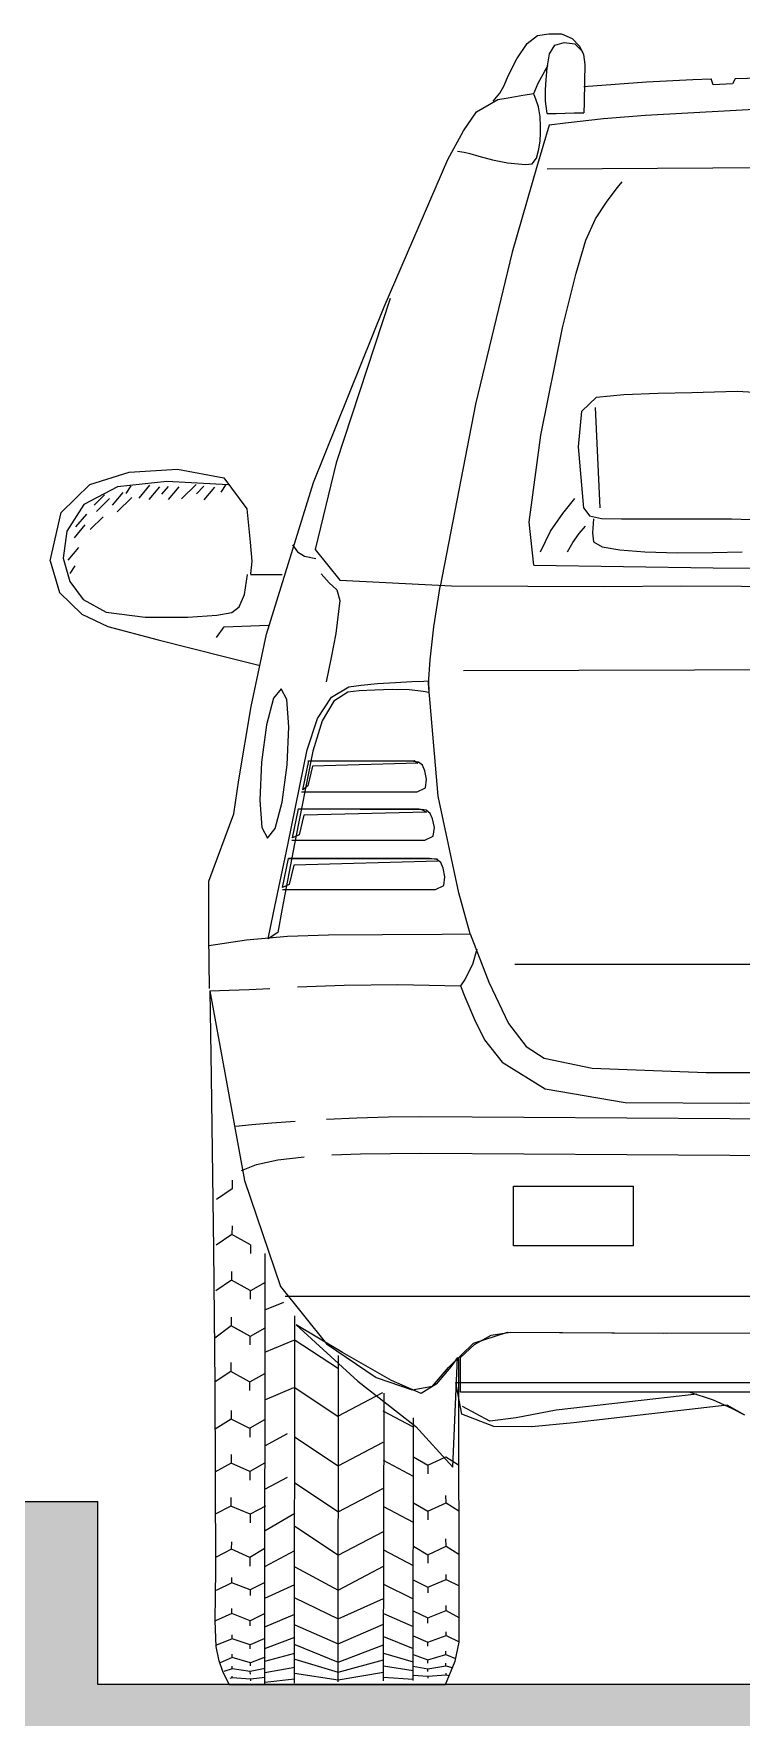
# Model space of a CAD drawing. Header units: millimetres. Extents: x -6300 to 1991, y -4770 to 4545.
# Drawn here: x 1400.163 to 1400.937, y 95.124 to 96.965 of the extents above; entities that cross this region are included whole.
import ezdxf

# ---------------------------------------------------------------- set-up
doc = ezdxf.new("R2010")
doc.units = ezdxf.units.MM
doc.header["$LTSCALE"] = 20
doc.header["$MEASUREMENT"] = 0
doc.layers.get('0').update_dxf_attribs({"linetype": 'CONTINUOUS'})
doc.layers.add('COTA', color=7, linetype='CONTINUOUS')

# ---------------------------------------------------------------- blocks, each defined once
blk = doc.blocks.new('Austin Mini arrière')
at = {"color": 8, "linetype": 'Continuous', "flags": 128}
for points in [[(0.1064, -28.8455), (0.1177, -28.8287)], [(0.1177, -28.8287), (0.1289, -28.8201)], [(0.1289, -28.8201), (0.1414, -28.8181)], [(0.1414, -28.8181), (0.1552, -28.8182)], [(0.1419, -28.8402), (0.1479, -28.8306)], [(0.1479, -28.8306), (0.1582, -28.8276)], [(0.1552, -28.8182), (0.1669, -28.8232)], [(0.1582, -28.8276), (0.1696, -28.829)], [(0.1669, -28.8232), (0.1747, -28.8318)], [(0.1696, -28.829), (0.1785, -28.838)], [(0.0973, -28.8633), (0.1064, -28.8455)], [(0.1395, -28.8555), (0.1419, -28.8402)], [(0.1747, -28.8318), (0.1792, -28.841)], [(0.1792, -28.841), (0.1806, -28.8517)], [(0.092, -28.8754), (0.0973, -28.8633)], [(0.1297, -28.8721), (0.1369, -28.8591)], [(0.1369, -28.8591), (0.1405, -28.8528)], [(0.1384, -28.8686), (0.1395, -28.8555)], [(0.1806, -28.8517), (0.1804, -28.8705)], [(0.2481, -28.8707), (0.2989, -28.8682)], [(0.2989, -28.8682), (0.3188, -28.8675)], [(0.321, -28.8739), (0.3188, -28.8675)], [(0.3452, -28.8675), (0.3421, -28.8728)], [(0.494, -28.8633), (0.3452, -28.8675)], [(0.0804, -28.8918), (0.0878, -28.8832)], [(0.0878, -28.8832), (0.092, -28.8754)], [(0.0967, -28.8883), (0.113, -28.8853)], [(0.113, -28.8853), (0.1247, -28.8834)], [(0.1247, -28.8834), (0.1297, -28.8721)], [(0.1254, -28.8848), (0.1247, -28.8834)], [(0.1272, -28.8896), (0.1254, -28.8848)], [(0.1375, -28.8793), (0.1384, -28.8686)], [(0.1376, -28.892), (0.1375, -28.8793)], [(0.1797, -28.8758), (0.2481, -28.8707)], [(0.1804, -28.8705), (0.1798, -28.8934)], [(0.3421, -28.8728), (0.321, -28.8739)], [(0.048, -28.9243), (0.0622, -28.9036)], [(0.0622, -28.9036), (0.0856, -28.8902)], [(0.0856, -28.8902), (0.0967, -28.8883)], [(0.13, -28.8981), (0.1272, -28.8896)], [(0.1319, -28.9088), (0.13, -28.8981)], [(0.1395, -28.9055), (0.1376, -28.892)], [(0.1395, -28.9055), (0.1494, -28.9052)], [(0.1494, -28.9052), (0.1689, -28.9047)], [(0.1689, -28.9047), (0.1796, -28.9045)], [(0.1798, -28.8934), (0.1796, -28.9045)], [(0.4324, -28.8972), (0.2471, -28.9076)], [(0.1416, -28.9182), (0.1279, -28.9646)], [(0.1323, -28.9191), (0.1319, -28.9088)], [(0.1321, -28.9277), (0.1323, -28.9191)], [(0.1596, -28.9159), (0.1416, -28.9182)], [(0.201, -28.9113), (0.1596, -28.9159)], [(0.2471, -28.9076), (0.201, -28.9113)], [(0.0308, -28.9556), (0.048, -28.9243)], [(0.1304, -28.9442), (0.1317, -28.9354)], [(0.1317, -28.9354), (0.1321, -28.9277)], [(-0.0389, -29.1167), (0.0308, -28.9556)], [(0.0414, -28.9467), (0.0488, -28.9476)], [(0.0488, -28.9476), (0.055, -28.9489)], [(0.055, -28.9489), (0.0646, -28.9519)], [(0.0646, -28.9519), (0.0798, -28.956)], [(0.0798, -28.956), (0.0961, -28.9591)], [(0.0961, -28.9591), (0.1078, -28.9604)], [(0.1078, -28.9604), (0.1156, -28.9611)], [(0.1156, -28.9611), (0.1229, -28.9604)], [(0.1229, -28.9604), (0.1279, -28.954)], [(0.1279, -28.954), (0.1304, -28.9442)], [(0.1279, -28.9646), (0.1012, -29.0571)], [(0.1395, -28.9657), (0.6828, -28.9627)], [(0.205, -29.0011), (0.2165, -28.9862)], [(0.2165, -28.9862), (0.2215, -28.9802)], [(0.1922, -29.0205), (0.205, -29.0011)], [(0.1818, -29.0437), (0.1922, -29.0205)], [(0.1711, -29.08), (0.1818, -29.0437)], [(0.1012, -29.0571), (0.061, -29.2231)], [(0.1564, -29.1397), (0.1711, -29.08)], [(-0.0325, -29.1076), (-0.0913, -29.2873)], [(-0.1161, -29.3087), (-0.0389, -29.1167)], [(0.1327, -29.257), (0.1564, -29.1397)], [(0.1773, -29.2307), (0.1933, -29.2157)], [(0.1933, -29.2157), (0.2232, -29.2127)], [(0.2232, -29.2127), (0.2608, -29.2113)], [(0.2608, -29.2113), (0.2977, -29.2104)], [(0.2977, -29.2104), (0.3474, -29.2088)], [(0.3474, -29.2088), (0.4036, -29.2124)], [(0.061, -29.2231), (0.0224, -29.4225)], [(0.1738, -29.2699), (0.1773, -29.2307)], [(0.1919, -29.2267), (0.197, -29.3366)], [(0.1196, -29.3524), (0.1327, -29.257)], [(0.1796, -29.337), (0.1738, -29.2699)], [(-0.0913, -29.2873), (-0.1144, -29.3822)], [(-0.3611, -29.3109), (-0.318, -29.2975)], [(-0.2766, -29.3079), (-0.3306, -29.3135)], [(-0.318, -29.2975), (-0.265, -29.2941)], [(-0.2098, -29.3113), (-0.2766, -29.3079)], [(-0.265, -29.2941), (-0.2143, -29.3039)], [(-0.2143, -29.3039), (-0.1893, -29.3376)], [(-0.1675, -29.4747), (-0.1161, -29.3087)], [(-0.3924, -29.3417), (-0.3611, -29.3109)], [(-0.3306, -29.3135), (-0.3676, -29.3328)], [(-0.3448, -29.3223), (-0.3564, -29.3337)], [(-0.3396, -29.3265), (-0.3538, -29.3405)], [(-0.325, -29.3196), (-0.3367, -29.3336)], [(-0.3151, -29.3251), (-0.331, -29.3408)], [(-0.316, -29.3125), (-0.3215, -29.3207)], [(-0.2957, -29.3118), (-0.3074, -29.3258)], [(-0.2847, -29.3136), (-0.2964, -29.3276)], [(-0.2752, -29.3132), (-0.2824, -29.3217)], [(-0.2636, -29.3135), (-0.2753, -29.3275)], [(-0.2447, -29.3111), (-0.2606, -29.3268)], [(-0.2362, -29.3129), (-0.2441, -29.3213)], [(-0.2246, -29.3138), (-0.2363, -29.3279)], [(-0.2122, -29.3112), (-0.2177, -29.3194)], [(0.1565, -29.3426), (0.1697, -29.3265)], [(-0.4045, -29.3945), (-0.3924, -29.3417)], [(-0.3676, -29.3328), (-0.386, -29.362)], [(-0.3648, -29.3435), (-0.3765, -29.3575)], [(-0.3464, -29.3463), (-0.3606, -29.3604)], [(-0.1893, -29.3376), (-0.1856, -29.374)], [(0.1432, -29.3622), (0.1565, -29.3426)], [(0.1796, -29.337), (0.1858, -29.3452)], [(0.1858, -29.3452), (0.199, -29.3482)], [(-0.386, -29.362), (-0.39, -29.3916)], [(-0.3666, -29.3552), (-0.3783, -29.3692)], [(0.1247, -29.3993), (0.1196, -29.3524)], [(0.132, -29.3847), (0.1432, -29.3622)], [(0.1675, -29.3745), (0.1746, -29.3646)], [(0.1746, -29.3646), (0.1813, -29.3565)], [(0.1901, -29.3487), (0.1891, -29.3638)], [(0.1891, -29.3638), (0.1901, -29.3739)], [(0.199, -29.3482), (0.2207, -29.3486)], [(0.2207, -29.3486), (0.341, -29.3486)], [(0.341, -29.3486), (0.4053, -29.3507)], [(-0.3735, -29.3798), (-0.3852, -29.3938)], [(-0.1856, -29.374), (-0.1837, -29.3947)], [(-0.1391, -29.3771), (-0.1337, -29.3845)], [(-0.1144, -29.3822), (-0.0874, -29.4156)], [(0.1616, -29.3847), (0.1675, -29.3745)], [(0.1901, -29.3739), (0.1996, -29.3792)], [(0.1996, -29.3792), (0.2191, -29.3823)], [(0.2191, -29.3823), (0.2463, -29.3846)], [(-0.4045, -29.3945), (-0.3942, -29.4291)], [(-0.39, -29.3916), (-0.3828, -29.4172)], [(-0.3775, -29.4), (-0.383, -29.4082)], [(-0.1837, -29.3947), (-0.1851, -29.4086)], [(-0.1337, -29.3845), (-0.1262, -29.3895)], [(-0.1262, -29.3895), (-0.1137, -29.3919)], [(0.1247, -29.3993), (0.321, -29.4021)], [(0.2463, -29.3846), (0.2819, -29.3856)], [(0.2819, -29.3856), (0.3205, -29.3853)], [(0.3205, -29.3853), (0.353, -29.3845)], [(0.321, -29.4021), (0.5639, -29.4039)], [(-0.3828, -29.4172), (-0.3682, -29.4369)], [(-0.1916, -29.4314), (-0.1886, -29.4093)], [(-0.1851, -29.4093), (-0.1504, -29.4093)], [(-0.1079, -29.4087), (-0.0992, -29.4184)], [(-0.0992, -29.4184), (-0.0907, -29.4263)], [(-0.0874, -29.4156), (0.0348, -29.422)], [(-0.3942, -29.4291), (-0.3698, -29.4528)], [(-0.3682, -29.4369), (-0.3431, -29.4506)], [(-0.1976, -29.4447), (-0.1916, -29.4314)], [(-0.0875, -29.438), (-0.0917, -29.4739)], [(-0.0907, -29.4263), (-0.0875, -29.438)], [(0.0156, -29.4665), (0.0224, -29.4225)], [(0.0348, -29.422), (0.202, -29.4227)], [(0.202, -29.4227), (0.2861, -29.422)], [(0.2861, -29.422), (0.6828, -29.4241)], [(-0.3698, -29.4528), (-0.3412, -29.4663)], [(-0.3431, -29.4506), (-0.3005, -29.4562)], [(-0.3005, -29.4562), (-0.2538, -29.4561)], [(-0.2538, -29.4561), (-0.2219, -29.454)], [(-0.2219, -29.454), (-0.2055, -29.451)], [(-0.2055, -29.451), (-0.1976, -29.4447)], [(-0.3412, -29.4663), (-0.2862, -29.481)], [(-0.2224, -29.4784), (-0.214, -29.4668)], [(-0.214, -29.4668), (-0.1654, -29.4647)], [(-0.1843, -29.5537), (-0.1675, -29.4747)], [(-0.0917, -29.4739), (-0.0968, -29.5002)], [(0.0116, -29.5026), (0.0156, -29.4665)], [(-0.2862, -29.481), (-0.2127, -29.4994)], [(-0.2127, -29.4994), (-0.1759, -29.5085)], [(-0.0968, -29.5002), (-0.1023, -29.5267)], [(0.0097, -29.5291), (0.0116, -29.5026)], [(0.048, -29.5144), (0.6797, -29.5127)], [(-0.0775, -29.5323), (-0.0642, -29.5304)], [(-0.0642, -29.5304), (-0.0461, -29.5288)], [(-0.0461, -29.5288), (-0.0266, -29.5275)], [(-0.0266, -29.5275), (-0.0086, -29.5266)], [(-0.0086, -29.5266), (0.0045, -29.5261)], [(0.0045, -29.5261), (0.0096, -29.5259)], [(0.0096, -29.5259), (0.0098, -29.5386)], [(0.0203, -29.6517), (0.0097, -29.5291)], [(-0.1599, -29.5448), (-0.1676, -29.5737)], [(-0.1517, -29.5343), (-0.1599, -29.5448)], [(-0.1455, -29.5461), (-0.1517, -29.5343)], [(-0.1431, -29.5759), (-0.1455, -29.5461)], [(-0.1117, -29.567), (-0.0965, -29.5436)], [(-0.094, -29.5479), (-0.1066, -29.5693)], [(-0.0965, -29.5436), (-0.0775, -29.5323)], [(-0.0787, -29.5382), (-0.094, -29.5479)], [(-0.0663, -29.5368), (-0.0787, -29.5382)], [(-0.0493, -29.536), (-0.0663, -29.5368)], [(-0.0302, -29.5352), (-0.0493, -29.536)], [(-0.0113, -29.5356), (-0.0302, -29.5352)], [(0.0037, -29.5375), (-0.0113, -29.5356)], [(0.0098, -29.5386), (0.0037, -29.5375)], [(-0.1979, -29.6341), (-0.1843, -29.5537)], [(-0.1231, -29.6012), (-0.1117, -29.567)], [(-0.1676, -29.5737), (-0.1733, -29.6148)], [(-0.1449, -29.6174), (-0.1431, -29.5759)], [(-0.1066, -29.5693), (-0.117, -29.6025)], [(-0.1445, -29.7049), (-0.1231, -29.6012)], [(-0.117, -29.6025), (-0.1372, -29.7041)], [(-0.1733, -29.6148), (-0.1751, -29.6563)], [(-0.1506, -29.6585), (-0.1449, -29.6174)], [(-0.1279, -29.6448), (-0.1215, -29.6131)], [(-0.0093, -29.6134), (-0.1224, -29.6134)], [(-0.1173, -29.6192), (-0.1224, -29.6404)], [(-0.1215, -29.6131), (-0.0062, -29.6127)], [(-0.0021, -29.6158), (-0.1173, -29.6192)], [(-0.0012, -29.6145), (-0.0093, -29.6134)], [(-0.0062, -29.6127), (-0.0021, -29.6158)], [(0.0031, -29.618), (-0.0012, -29.6145)], [(0.0055, -29.624), (0.0031, -29.618)], [(-0.2034, -29.671), (-0.1979, -29.6341)], [(-0.1224, -29.6404), (-0.1279, -29.6448)], [(0.0075, -29.6333), (0.0055, -29.624)], [(0.0063, -29.6428), (0.0075, -29.6333)], [(-0.1751, -29.6563), (-0.1726, -29.686)], [(-0.1583, -29.6873), (-0.1506, -29.6585)], [(-0.1293, -29.6472), (-0.0029, -29.6472)], [(-0.0029, -29.6472), (0.0063, -29.6428)], [(0.0427, -29.7574), (0.0203, -29.6517)], [(-0.2308, -29.7448), (-0.2034, -29.671)], [(-0.1391, -29.6974), (-0.1327, -29.6657)], [(-0.0008, -29.6662), (-0.1331, -29.6662)], [(-0.1327, -29.6657), (0.0019, -29.6663)], [(-0.1268, -29.6728), (-0.132, -29.694)], [(0.0074, -29.6694), (-0.1268, -29.6728)], [(0.0072, -29.6673), (-0.0008, -29.6662)], [(0.0019, -29.6663), (0.0074, -29.6694)], [(0.0115, -29.6707), (0.0072, -29.6673)], [(0.0139, -29.6768), (0.0115, -29.6707)], [(0.016, -29.6861), (0.0139, -29.6768)], [(-0.1726, -29.686), (-0.1665, -29.6979)], [(-0.1665, -29.6979), (-0.1583, -29.6873)], [(-0.132, -29.694), (-0.1391, -29.6974)], [(0.0055, -29.7), (0.0147, -29.6956)], [(0.0147, -29.6956), (0.016, -29.6861)], [(-0.1599, -29.7793), (-0.1445, -29.7049)], [(-0.1372, -29.7041), (-0.1505, -29.7746)], [(-0.1398, -29.7), (0.0055, -29.7)], [(-0.1501, -29.7518), (-0.1437, -29.72)], [(0.0108, -29.72), (-0.1437, -29.72)], [(-0.1437, -29.72), (0.0189, -29.7205)], [(-0.1378, -29.7272), (-0.1429, -29.7483)], [(0.0201, -29.7231), (-0.1378, -29.7272)], [(0.0188, -29.7211), (0.0108, -29.72)], [(0.0231, -29.7245), (0.0188, -29.7211)], [(0.0189, -29.7205), (0.0201, -29.7231)], [(0.0255, -29.7306), (0.0231, -29.7245)], [(0.0276, -29.7399), (0.0255, -29.7306)], [(-0.2308, -29.7615), (-0.2308, -29.7448)], [(-0.1429, -29.7483), (-0.1501, -29.7518)], [(0.0171, -29.7538), (0.0263, -29.7494)], [(0.0263, -29.7494), (0.0276, -29.7399)], [(-0.2306, -29.8042), (-0.2308, -29.7615)], [(-0.1502, -29.7538), (0.0171, -29.7538)], [(0.0551, -29.8023), (0.0427, -29.7574)], [(-0.1658, -29.8078), (-0.1599, -29.7793)], [(-0.1505, -29.7746), (-0.1552, -29.8009)], [(-0.2301, -29.862), (-0.2306, -29.8042)], [(-0.1897, -29.8091), (-0.1447, -29.805)], [(-0.1552, -29.8009), (-0.1658, -29.8078)], [(-0.1447, -29.805), (-0.1, -29.8034)], [(-0.1, -29.8034), (-0.0406, -29.8031)], [(-0.0406, -29.8031), (0.0245, -29.8026)], [(0.0245, -29.8026), (0.0551, -29.8023)], [(0.0551, -29.8023), (0.0756, -29.8552)], [(-0.2308, -29.815), (-0.1897, -29.8091)], [(0.0625, -29.8192), (0.0578, -29.8361)], [(0.0578, -29.8361), (0.0492, -29.8522)], [(0.104, -29.8355), (1.271, -29.8355)], [(-0.1867, -29.8631), (-0.164, -29.862)], [(-0.1339, -29.8604), (-0.0826, -29.8584)], [(-0.0826, -29.8584), (-0.0238, -29.8577)], [(-0.0238, -29.8577), (0.0445, -29.8593)], [(0.0492, -29.8522), (0.0445, -29.8593)], [(0.0445, -29.8593), (0.0493, -29.8711)], [(0.0756, -29.8552), (0.0971, -29.9003)], [(-0.2298, -29.8646), (-0.2085, -29.864)], [(-0.2298, -29.8646), (-0.1917, -30.0721)], [(-0.2298, -29.8646), (-0.2283, -29.9583)], [(-0.2085, -29.864), (-0.1867, -29.8631)], [(0.0493, -29.8711), (0.0598, -29.896)], [(0.0598, -29.896), (0.0709, -29.9184)], [(0.0971, -29.9003), (0.1163, -29.9257)], [(0.0709, -29.9184), (0.0902, -29.9427)], [(0.1163, -29.9257), (0.1362, -29.9383)], [(0.0902, -29.9427), (0.1374, -29.9717)], [(0.1362, -29.9383), (0.1888, -29.9494)], [(0.1888, -29.9494), (0.3136, -29.9542)], [(0.3136, -29.9542), (1.0489, -29.9542)], [(-0.2283, -29.9583), (-0.2256, -30.1475)], [(0.1374, -29.9717), (0.2249, -29.9869)], [(0.2249, -29.9869), (0.3515, -29.9876)], [(0.3515, -29.9876), (0.4694, -29.9866)], [(-0.1836, -30.011), (-0.1618, -30.0091)], [(-0.1618, -30.0091), (-0.1364, -30.0072)], [(-0.1019, -30.0051), (-0.0688, -30.0036)], [(-0.0688, -30.0036), (-0.0342, -30.0026)], [(-0.0342, -30.0026), (0.0013, -30.0022)], [(0.0013, -30.0022), (0.6775, -30.0065)], [(-0.2013, -30.0128), (-0.1836, -30.011)], [(-0.1552, -30.0496), (-0.1264, -30.0462)], [(-0.0963, -30.0442), (-0.0649, -30.043)], [(-0.0649, -30.043), (-0.032, -30.0425)], [(-0.032, -30.0425), (0.0013, -30.0423)], [(0.0013, -30.0423), (0.6775, -30.0466)], [(-0.195, -30.0613), (-0.1785, -30.0546)], [(-0.1785, -30.0546), (-0.1552, -30.0496)], [(-0.2051, -30.0813), (-0.2224, -30.0929)], [(-0.2051, -30.0718), (-0.2051, -30.0813)], [(-0.1917, -30.0721), (-0.1524, -30.188)], [(0.1026, -30.1436), (0.1026, -30.0782)], [(0.1026, -30.0782), (0.2334, -30.0782)], [(0.2334, -30.0782), (0.2334, -30.1436)], [(-0.2055, -30.1312), (-0.2228, -30.1428)], [(-0.2054, -30.1217), (-0.2055, -30.1312)], [(-0.1851, -30.1426), (-0.2055, -30.1312)], [(-0.2256, -30.1475), (-0.2241, -30.2946)], [(-0.1851, -30.1426), (-0.1852, -30.152)], [(-0.1694, -30.6224), (-0.1693, -30.1519)], [(0.2334, -30.1436), (0.1026, -30.1436)], [(-0.2058, -30.1716), (-0.2059, -30.181)], [(-0.2059, -30.181), (-0.2231, -30.1927)], [(-0.1855, -30.1925), (-0.2059, -30.181)], [(-0.1855, -30.1925), (-0.1855, -30.2019)], [(-0.1691, -30.1837), (-0.1853, -30.1928)], [(-0.1524, -30.188), (-0.1021, -30.2507)], [(-0.1696, -30.2134), (-0.1488, -30.2052)], [(-0.1472, -30.1985), (0.5647, -30.1985)], [(-0.2062, -30.2309), (-0.2242, -30.2445)], [(-0.2062, -30.2215), (-0.2062, -30.2309)], [(-0.1934, -30.2381), (-0.2062, -30.2309)], [(-0.1859, -30.2423), (-0.2062, -30.2309)], [(-0.1369, -30.6217), (-0.1368, -30.2202)], [(-0.0846, -30.2603), (-0.1353, -30.2299)], [(-0.1353, -30.2299), (-0.0676, -30.2914)], [(-0.1859, -30.2423), (-0.1859, -30.2518)], [(-0.1695, -30.2336), (-0.1857, -30.2427)], [(-0.1696, -30.2598), (-0.1379, -30.2467)], [(-0.1374, -30.2461), (-0.089, -30.2778)], [(0.0589, -30.2501), (0.0962, -30.238)], [(0.06, -30.2516), (0.0783, -30.2414)], [(0.0783, -30.2414), (0.0994, -30.238)], [(0.0962, -30.238), (0.2671, -30.239)], [(0.0994, -30.238), (0.2701, -30.239)], [(0.2671, -30.239), (0.5401, -30.2385)], [(0.2701, -30.239), (0.5424, -30.2385)], [(-0.1021, -30.2507), (-0.0477, -30.2876)], [(-0.0891, -30.6205), (-0.089, -30.2636)], [(-0.0308, -30.2909), (-0.0846, -30.2603)], [(0.0315, -30.2766), (0.0589, -30.2501)], [(0.0414, -30.2655), (0.0341, -30.2757)], [(0.0363, -30.3856), (0.0414, -30.2655)], [(0.0431, -30.5769), (0.0429, -30.2667)], [(0.0445, -30.2655), (0.06, -30.2516)], [(0.0445, -30.3035), (0.0445, -30.2655)], [(-0.2066, -30.2808), (-0.2239, -30.2924)], [(-0.2066, -30.2713), (-0.2066, -30.2808)], [(-0.1862, -30.2922), (-0.2066, -30.2808)], [(-0.1699, -30.2835), (-0.1861, -30.2925)], [(0.0139, -30.2971), (0.0315, -30.2766)], [(0.0341, -30.2757), (0.0181, -30.2947)], [(-0.2241, -30.2946), (-0.2236, -30.4979)], [(-0.1862, -30.2922), (-0.1863, -30.3016)], [(-0.1696, -30.3118), (-0.1379, -30.2986)], [(-0.1374, -30.298), (-0.0896, -30.3297)], [(-0.0897, -30.33), (-0.0404, -30.3039)], [(-0.0676, -30.2914), (-0.0041, -30.341)], [(-0.0477, -30.2876), (-0.0082, -30.301)], [(-0.0398, -30.6194), (-0.0389, -30.3045)], [(0.0017, -30.3049), (-0.0308, -30.2909)], [(-0.0082, -30.301), (0.0139, -30.2971)], [(0.0181, -30.2947), (0.0017, -30.3049)], [(0.046, -30.3276), (0.0395, -30.2929)], [(0.0395, -30.2929), (1.3211, -30.2929)], [(1.3243, -30.3035), (0.0445, -30.3035)], [(0.3213, -30.3122), (0.2948, -30.3035)], [(0.0767, -30.3354), (0.0468, -30.3192)], [(0.3033, -30.3058), (0.1493, -30.3233)], [(0.3365, -30.3178), (0.1684, -30.337)], [(0.3417, -30.3214), (0.3213, -30.3122)], [(0.3556, -30.3288), (0.3365, -30.3178)], [(0.3556, -30.3288), (0.3417, -30.3214)], [(-0.2062, -30.3332), (-0.2239, -30.3442)], [(-0.2062, -30.3238), (-0.2062, -30.3332)], [(-0.1859, -30.3433), (-0.2062, -30.3332)], [(-0.1697, -30.3338), (-0.1859, -30.3428)], [(-0.0404, -30.3239), (-0.0078, -30.3412)], [(-0.0072, -30.6187), (-0.007, -30.3316)], [(-0.0041, -30.341), (0.0363, -30.3856)], [(0.0811, -30.3411), (0.046, -30.3276)], [(0.1057, -30.3316), (0.0767, -30.3354)], [(0.1225, -30.3416), (0.0811, -30.3411)], [(0.1493, -30.3233), (0.1057, -30.3316)], [(0.1684, -30.337), (0.1225, -30.3416)], [(-0.1859, -30.3433), (-0.1859, -30.3528)], [(-0.1694, -30.3621), (-0.1446, -30.3489)], [(-0.137, -30.3523), (-0.0892, -30.384)], [(-0.0892, -30.3843), (-0.0399, -30.3582)], [(-0.2062, -30.3717), (-0.2063, -30.3811)], [(-0.0399, -30.3781), (-0.0073, -30.3955)], [(-0.007, -30.3743), (0.0087, -30.3835)], [(0.0087, -30.3835), (0.0287, -30.3742)], [(0.0287, -30.3742), (0.0426, -30.3831)], [(-0.2063, -30.3811), (-0.2243, -30.3912)], [(-0.1859, -30.3903), (-0.2063, -30.3811)], [(-0.1859, -30.3903), (-0.186, -30.3998)], [(-0.1697, -30.3813), (-0.1859, -30.3903)], [(-0.1694, -30.4095), (-0.1446, -30.3964)], [(0.0087, -30.3835), (0.0088, -30.3929)], [(-0.1368, -30.4026), (-0.089, -30.4343)], [(-0.0891, -30.4346), (-0.0398, -30.4085)], [(-0.2067, -30.4283), (-0.224, -30.4371)], [(-0.2067, -30.4188), (-0.2067, -30.4283)], [(-0.1856, -30.4371), (-0.2067, -30.4283)], [(-0.1687, -30.4284), (-0.1856, -30.4371)], [(-0.0398, -30.4285), (-0.0072, -30.4458)], [(-0.0069, -30.4246), (0.0089, -30.4338)], [(0.0089, -30.4338), (0.0288, -30.4245)], [(0.0288, -30.4245), (0.0287, -30.4165)], [(0.0288, -30.4245), (0.0428, -30.4334)], [(-0.1856, -30.4371), (-0.1857, -30.4466)], [(-0.1693, -30.4547), (-0.1368, -30.4359)], [(-0.1368, -30.45), (-0.089, -30.4818)], [(0.0089, -30.4338), (0.009, -30.4432)], [(-0.2058, -30.4753), (-0.2057, -30.4674)], [(-0.0891, -30.482), (-0.0398, -30.456)], [(0.0288, -30.472), (0.0287, -30.464)], [(-0.2058, -30.4753), (-0.2226, -30.484)], [(-0.1858, -30.4843), (-0.2058, -30.4753)], [(-0.1858, -30.4843), (-0.1859, -30.4937)], [(-0.1701, -30.4749), (-0.1858, -30.4843)], [(-0.1694, -30.4941), (-0.1368, -30.4769)], [(-0.0398, -30.4759), (-0.0072, -30.4933)], [(-0.0069, -30.4721), (0.0089, -30.4813)], [(0.0089, -30.4813), (0.0288, -30.472)], [(0.0089, -30.4813), (0.009, -30.4907)], [(0.0288, -30.472), (0.0428, -30.4808)], [(-0.2236, -30.4979), (-0.224, -30.5258)], [(-0.2056, -30.5119), (-0.2057, -30.5063)], [(-0.1368, -30.4946), (-0.0891, -30.5201)], [(-0.0891, -30.5201), (-0.0398, -30.494)], [(0.0288, -30.5085), (0.0288, -30.5029)], [(-0.2056, -30.5119), (-0.2229, -30.5204)], [(-0.1857, -30.5198), (-0.2056, -30.5119)], [(-0.1696, -30.5116), (-0.1857, -30.5198)], [(-0.1857, -30.5198), (-0.1857, -30.526)], [(-0.1694, -30.5288), (-0.1368, -30.5139)], [(-0.0398, -30.5135), (-0.0072, -30.5294)], [(-0.0072, -30.5088), (0.0089, -30.5168)], [(0.0089, -30.5168), (0.0288, -30.5085)], [(0.0089, -30.5168), (0.009, -30.523)], [(0.0288, -30.5085), (0.0432, -30.5154)], [(-0.224, -30.5258), (-0.2242, -30.5538)], [(-0.2055, -30.5457), (-0.2055, -30.5401)], [(-0.1368, -30.5283), (-0.0891, -30.5516)], [(-0.0891, -30.5516), (-0.0398, -30.5291)], [(-0.0072, -30.5427), (0.0089, -30.5505)], [(0.0089, -30.5505), (0.0288, -30.5423)], [(0.0288, -30.5423), (0.0288, -30.5367)], [(0.0288, -30.5423), (0.0427, -30.55)], [(-0.2242, -30.5538), (-0.223, -30.5816)], [(-0.2055, -30.5457), (-0.2233, -30.5535)], [(-0.1855, -30.5535), (-0.2055, -30.5457)], [(-0.1695, -30.5455), (-0.1855, -30.5535)], [(-0.1855, -30.5591), (-0.1855, -30.5535)], [(-0.1694, -30.5603), (-0.1368, -30.5463)], [(-0.1368, -30.5579), (-0.0891, -30.5786)], [(-0.0891, -30.5786), (-0.0398, -30.5574)], [(-0.0398, -30.5455), (-0.0072, -30.5597)], [(0.0089, -30.5561), (0.0089, -30.5505)], [(-0.2054, -30.5732), (-0.2223, -30.5802)], [(-0.2054, -30.5732), (-0.2054, -30.5689)], [(-0.1854, -30.58), (-0.2054, -30.5732)], [(-0.1695, -30.5728), (-0.1854, -30.58)], [(-0.1854, -30.5843), (-0.1854, -30.58)], [(-0.1694, -30.5839), (-0.1368, -30.5714)], [(-0.1368, -30.5796), (-0.0891, -30.5988)], [(-0.0891, -30.5988), (-0.0398, -30.5799)], [(-0.0398, -30.5709), (-0.0072, -30.584)], [(-0.0071, -30.5701), (0.0089, -30.577)], [(0.0088, -30.5813), (0.0089, -30.577)], [(0.0089, -30.577), (0.0288, -30.5698)], [(0.0288, -30.5698), (0.0288, -30.5655)], [(0.0288, -30.5698), (0.0431, -30.5765)], [(0.0388, -30.5978), (0.0431, -30.5769)], [(-0.223, -30.5816), (-0.2203, -30.596)], [(-0.2203, -30.596), (-0.2153, -30.6099)], [(-0.2052, -30.5937), (-0.2182, -30.5996)], [(-0.2052, -30.5937), (-0.2052, -30.5902)], [(-0.1853, -30.5994), (-0.2052, -30.5937)], [(-0.1692, -30.5933), (-0.1853, -30.5994)], [(-0.1694, -30.5979), (-0.1368, -30.5889)], [(-0.1368, -30.5956), (-0.0891, -30.6099)], [(-0.0891, -30.6099), (-0.0398, -30.5961)], [(-0.0398, -30.5889), (-0.0072, -30.5986)], [(-0.0072, -30.5906), (0.0089, -30.5964)], [(0.0088, -30.5999), (0.0089, -30.5964)], [(0.0089, -30.5964), (0.0287, -30.5904)], [(0.0282, -30.6232), (0.0388, -30.5978)], [(0.0287, -30.5904), (0.0287, -30.5869)], [(0.0287, -30.5904), (0.0393, -30.5949)], [(-0.2153, -30.6099), (-0.2085, -30.6233)], [(-0.2051, -30.6061), (-0.2143, -30.609)], [(-0.2052, -30.6161), (-0.2079, -30.6168)], [(-0.2052, -30.6161), (-0.2052, -30.6141)], [(-0.1851, -30.6173), (-0.2052, -30.6161)], [(-0.2051, -30.6061), (-0.2051, -30.6031)], [(-0.1854, -30.6091), (-0.2051, -30.6061)], [(-0.1693, -30.6058), (-0.1854, -30.6091)], [(-0.1853, -30.6121), (-0.1854, -30.6091)], [(-0.1853, -30.6029), (-0.1853, -30.5994)], [(-0.1851, -30.6173), (-0.1852, -30.6192)], [(-0.1693, -30.6157), (-0.1851, -30.6173)], [(-0.1694, -30.6101), (-0.1368, -30.6044)], [(-0.1369, -30.6173), (-0.1694, -30.621)], [(-0.1369, -30.6107), (-0.0891, -30.6182)], [(-0.0891, -30.6182), (-0.0398, -30.6097)], [(-0.0398, -30.6028), (-0.0072, -30.6079)], [(-0.0398, -30.6154), (-0.0072, -30.6175)], [(-0.0071, -30.6031), (0.0089, -30.6061)], [(-0.0071, -30.6129), (0.0088, -30.6143)], [(0.0088, -30.6143), (0.0288, -30.6127)], [(0.0088, -30.6143), (0.0088, -30.6162)], [(0.0089, -30.6061), (0.0286, -30.6028)], [(0.0089, -30.6091), (0.0089, -30.6061)], [(0.0286, -30.6028), (0.0286, -30.5998)], [(0.0286, -30.6028), (0.0356, -30.6048)], [(0.0288, -30.6127), (0.0289, -30.6108)], [(0.0288, -30.6127), (0.0315, -30.6135)], [(-0.2086, -30.6232), (0.0282, -30.6232)]]:
    blk.add_lwpolyline(points, dxfattribs=at)

msp = doc.modelspace()

# ---------------------------------------------------------------- hatches: boundary and pattern name
at = {"layer": 'COTA', "linetype": 'Continuous'}
h = msp.add_hatch(dxfattribs=at)
h.set_pattern_fill('ANSI38', color=8, scale=0.4, style=0)
h.set_pattern_definition([(45, (92.556543, -69.83677), (-0.035355339, 0.035355339), []), (135, (92.556543, -69.83677), (-0.1060660172, 0.035355339), [0.125, -0.075])])
h.paths.add_polyline_path([(1394.341, 95.3596), (1395.4467, 95.3596), (1395.4467, 93.9496), (1399.6464, 93.9496), (1399.6464, 95.3596), (1400.2327, 95.3596), (1400.2327, 95.1596), (1403.4941, 95.1596), (1403.4941, 95.2596), (1414.3441, 95.2596), (1414.3441, 95.1596), (1417.0411, 95.1596), (1417.0379, 94.6117), (1399.9713, 93.6377), (1394.341, 93.6307)])

# ---------------------------------------------------------------- linework, layer by layer
at = {"layer": 'COTA', "color": 1, "linetype": 'Continuous'}
for p, q in [((1399.6464, 95.3596, 0.7901), (1400.2327, 95.3596, 0.7901)), ((1400.2327, 95.1596, -2.8536), (1400.2327, 95.3596, -2.8536)), ((1403.4941, 95.1596), (1400.2327, 95.1596))]:
    msp.add_line(p, q, dxfattribs=at)

# ---------------------------------------------------------------- block references
msp.add_blockref('Austin Mini arrière', (1400.5851, 125.7828, -2.0762))

doc.saveas('drawing.dxf')
